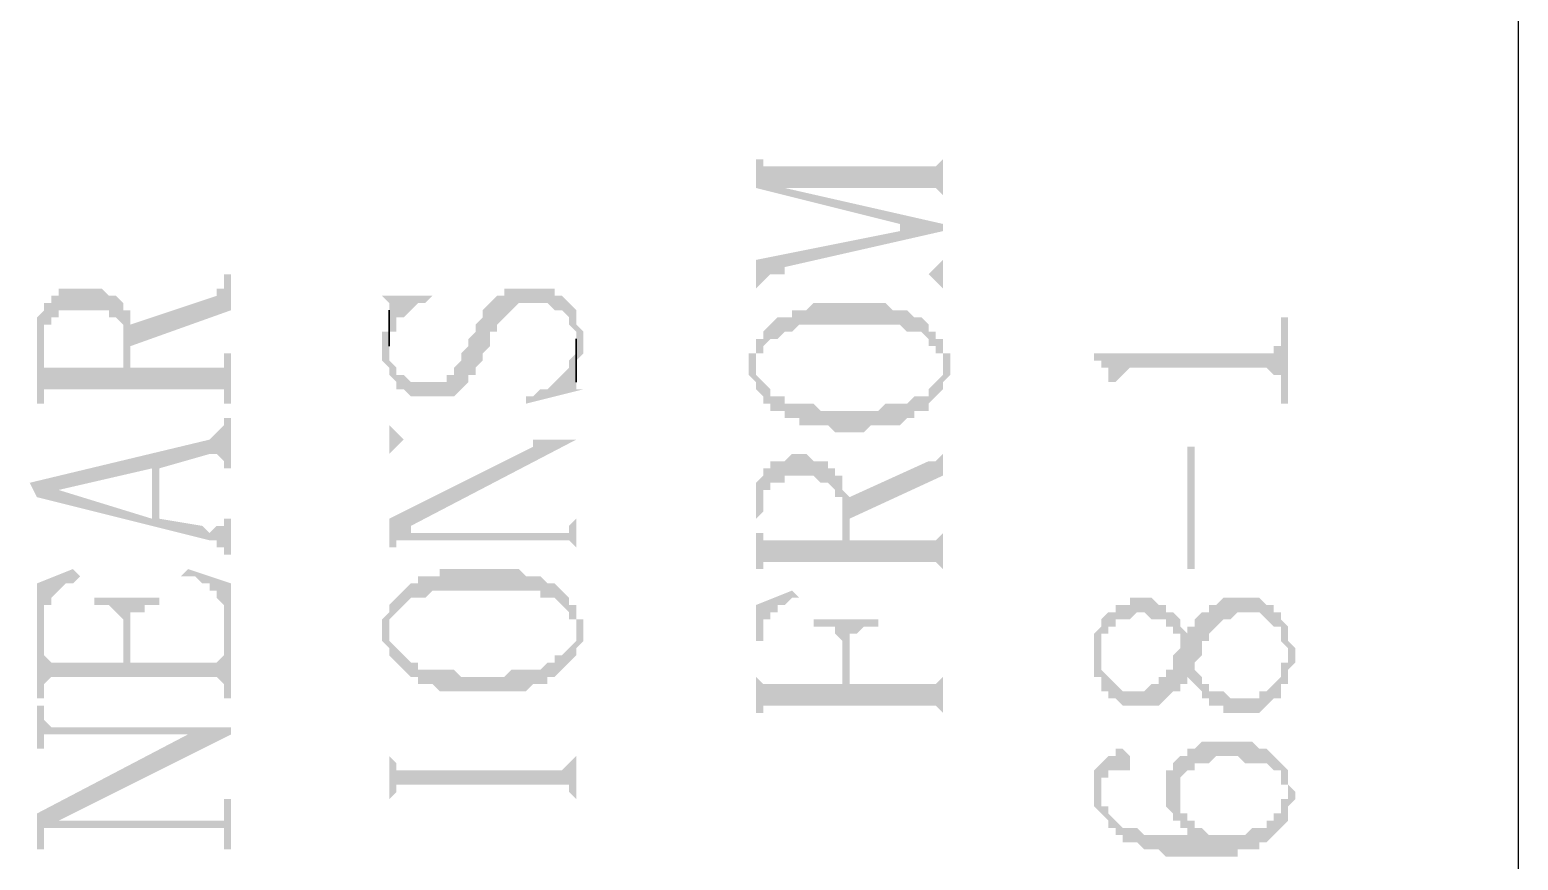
# Model space of a CAD drawing. Header units: millimetres. Extents: x 1167 to 2269, y 1197 to 1555.
# Drawn here: x 1419.46 to 1428.8, y 1469.38 to 1474.59 of the extents above; entities that cross this region are included whole.
import ezdxf

# ---------------------------------------------------------------- set-up
doc = ezdxf.new("R2010")
doc.units = ezdxf.units.MM

msp = doc.modelspace()

# ---------------------------------------------------------------- hatches: boundary and pattern name
at = {"transparency": 33554559}
for points in [[(1424.01649, 1473.82428), (1424.01649, 1473.59862), (1424.91914, 1473.37296), (1424.91914, 1473.32782), (1425.18993, 1473.32782), (1425.18993, 1473.37296), (1424.19702, 1473.59862), (1424.19702, 1473.59862), (1424.10676, 1473.73401), (1424.06163, 1473.73401), (1424.06163, 1473.77914), (1424.01649, 1473.77914)], [(1424.10676, 1473.73401), (1424.19702, 1473.59862), (1425.1448, 1473.59862), (1425.18993, 1473.55348), (1425.18993, 1473.50835), (1425.18993, 1473.82428), (1425.18993, 1473.77914), (1425.18993, 1473.77914), (1425.1448, 1473.73401), (1425.09967, 1473.73401)], [(1424.01649, 1473.14729), (1424.01649, 1472.96677), (1424.01649, 1472.96677), (1424.06163, 1473.0119), (1424.06163, 1473.0119), (1424.10676, 1473.05703), (1424.19702, 1473.10216), (1425.18993, 1473.32782), (1424.91914, 1473.32782)], [(1424.10676, 1473.05703), (1425.09967, 1473.05703), (1425.1448, 1473.0119), (1425.1448, 1473.0119), (1425.18993, 1472.96677), (1425.18993, 1473.14729), (1425.18993, 1473.14729), (1425.1448, 1473.10216), (1425.1448, 1473.10216), (1425.09967, 1473.05703), (1424.19702, 1473.05703), (1424.19702, 1473.10216)], [(1420.08999, 1472.7411), (1420.08999, 1472.60571), (1420.72184, 1472.83137), (1420.72184, 1473.05703), (1420.67671, 1473.05703), (1420.67671, 1473.0119), (1420.67671, 1472.96677), (1420.63158, 1472.96677), (1420.63158, 1472.92163)], [(1419.50328, 1472.65084), (1419.50328, 1472.24465), (1419.54841, 1472.24465), (1419.54841, 1472.65084), (1419.54841, 1472.7411), (1419.59354, 1472.7411), (1419.59354, 1472.78624), (1419.63867, 1472.78624), (1419.63867, 1472.83137), (1419.9546, 1472.83137), (1419.9546, 1472.78624), (1419.99973, 1472.78624), (1420.04486, 1472.7411), (1420.04486, 1472.69597), (1420.04486, 1472.47031), (1420.08999, 1472.83137), (1420.04486, 1472.83137), (1420.04486, 1472.8765), (1419.99973, 1472.92163), (1419.9546, 1472.92163), (1419.90947, 1472.96677), (1419.63867, 1472.96677), (1419.63867, 1472.92163), (1419.59354, 1472.92163), (1419.59354, 1472.8765), (1419.54841, 1472.8765), (1419.54841, 1472.83137), (1419.54841, 1472.83137), (1419.50328, 1472.78624), (1419.50328, 1472.7411), (1419.50328, 1472.69597)], [(1421.66962, 1472.60571), (1421.66962, 1472.51544), (1421.66962, 1472.51544), (1421.71475, 1472.47031), (1421.71475, 1472.42518), (1421.71475, 1472.42518), (1421.75988, 1472.38005), (1421.75988, 1472.33492), (1421.80502, 1472.33492), (1421.85015, 1472.28978), (1422.12094, 1472.28978), (1422.16607, 1472.33492), (1422.16607, 1472.33492), (1422.21121, 1472.38005), (1422.21121, 1472.42518), (1422.25634, 1472.42518), (1422.25634, 1472.47031), (1422.30147, 1472.51544), (1422.30147, 1472.56058), (1422.3466, 1472.60571), (1422.3466, 1472.69597), (1422.39173, 1472.69597), (1422.39173, 1472.7411), (1422.43687, 1472.78624), (1422.43687, 1472.78624), (1422.482, 1472.83137), (1422.482, 1472.83137), (1422.52713, 1472.8765), (1422.70766, 1472.8765), (1422.75279, 1472.83137), (1422.79792, 1472.83137), (1422.84306, 1472.78624), (1422.84306, 1472.7411), (1422.88819, 1472.69597), (1422.88819, 1472.47031), (1422.88819, 1472.51544), (1422.88819, 1472.51544), (1422.93332, 1472.56058), (1422.93332, 1472.65084), (1422.93332, 1472.69597), (1422.93332, 1472.69597), (1422.88819, 1472.7411), (1422.88819, 1472.83137), (1422.88819, 1472.83137), (1422.84306, 1472.8765), (1422.84306, 1472.8765), (1422.79792, 1472.92163), (1422.75279, 1472.92163), (1422.75279, 1472.96677), (1422.43687, 1472.96677), (1422.43687, 1472.92163), (1422.39173, 1472.92163), (1422.3466, 1472.8765), (1422.3466, 1472.8765), (1422.30147, 1472.83137), (1422.30147, 1472.78624), (1422.30147, 1472.78624), (1422.25634, 1472.7411), (1422.25634, 1472.69597), (1422.21121, 1472.65084), (1422.21121, 1472.60571), (1422.16607, 1472.56058), (1422.16607, 1472.51544), (1422.16607, 1472.51544), (1422.12094, 1472.47031), (1422.12094, 1472.42518), (1422.07581, 1472.42518), (1422.07581, 1472.38005), (1421.85015, 1472.38005), (1421.80502, 1472.42518), (1421.75988, 1472.42518), (1421.75988, 1472.47031), (1421.75988, 1472.47031), (1421.71475, 1472.51544), (1421.71475, 1472.78624), (1421.71475, 1472.69597), (1421.66962, 1472.69597), (1421.66962, 1472.65084)], [(1421.66962, 1472.92163), (1421.71475, 1472.8765), (1421.71475, 1472.69597), (1421.75988, 1472.69597), (1421.75988, 1472.78624), (1421.80502, 1472.78624), (1421.85015, 1472.83137), (1421.85015, 1472.83137), (1421.89528, 1472.8765), (1421.94041, 1472.8765), (1421.98555, 1472.92163), (1421.98555, 1472.92163)], [(1419.54841, 1472.28978), (1419.54841, 1472.33492), (1420.67671, 1472.33492), (1420.67671, 1472.24465), (1420.72184, 1472.24465), (1420.72184, 1472.56058), (1420.67671, 1472.56058), (1420.67671, 1472.51544), (1420.67671, 1472.47031), (1420.08999, 1472.47031), (1420.08999, 1472.7411), (1420.08999, 1472.83137), (1420.04486, 1472.47031), (1419.54841, 1472.47031), (1419.54841, 1472.60571)], [(1424.01649, 1472.65084), (1424.01649, 1472.47031), (1424.01649, 1472.56058), (1424.06163, 1472.56058), (1424.06163, 1472.60571), (1424.10676, 1472.65084), (1424.15189, 1472.65084), (1424.19702, 1472.69597), (1424.24215, 1472.69597), (1424.28729, 1472.7411), (1424.91914, 1472.7411), (1424.96427, 1472.69597), (1425.05453, 1472.69597), (1425.09967, 1472.65084), (1425.09967, 1472.60571), (1425.1448, 1472.60571), (1425.1448, 1472.56058), (1425.18993, 1472.56058), (1425.18993, 1472.47031), (1425.18993, 1472.65084), (1425.1448, 1472.65084), (1425.1448, 1472.69597), (1425.09967, 1472.69597), (1425.09967, 1472.7411), (1425.05453, 1472.78624), (1425.0094, 1472.78624), (1424.96427, 1472.83137), (1424.874, 1472.83137), (1424.82887, 1472.8765), (1424.37755, 1472.8765), (1424.33242, 1472.83137), (1424.24215, 1472.83137), (1424.24215, 1472.78624), (1424.15189, 1472.78624), (1424.10676, 1472.7411), (1424.10676, 1472.7411), (1424.06163, 1472.69597), (1424.06163, 1472.65084)], [(1426.13771, 1472.56058), (1426.13771, 1472.51544), (1426.18284, 1472.51544), (1426.18284, 1472.47031), (1426.22797, 1472.47031), (1426.22797, 1472.38005), (1426.2731, 1472.38005), (1426.2731, 1472.24465), (1426.2731, 1472.38005), (1426.31823, 1472.42518), (1426.31823, 1472.42518), (1426.36337, 1472.47031), (1427.22088, 1472.47031), (1427.26601, 1472.42518), (1427.31114, 1472.42518), (1427.31114, 1472.38005), (1427.31114, 1472.24465), (1427.35627, 1472.24465), (1427.35627, 1472.78624), (1427.31114, 1472.78624), (1427.31114, 1472.65084), (1427.31114, 1472.60571), (1427.26601, 1472.60571), (1427.26601, 1472.56058), (1427.22088, 1472.56058)], [(1423.97136, 1472.47031), (1423.97136, 1472.42518), (1423.97136, 1472.42518), (1424.01649, 1472.38005), (1424.01649, 1472.33492), (1424.01649, 1472.33492), (1424.06163, 1472.28978), (1424.06163, 1472.24465), (1424.10676, 1472.24465), (1424.10676, 1472.19952), (1424.19702, 1472.19952), (1424.19702, 1472.15439), (1424.28729, 1472.15439), (1424.28729, 1472.10925), (1424.46781, 1472.10925), (1424.51295, 1472.06412), (1424.69348, 1472.06412), (1424.73861, 1472.10925), (1424.91914, 1472.10925), (1424.96427, 1472.15439), (1425.0094, 1472.15439), (1425.0094, 1472.19952), (1425.09967, 1472.19952), (1425.09967, 1472.24465), (1425.1448, 1472.28978), (1425.1448, 1472.28978), (1425.18993, 1472.33492), (1425.18993, 1472.38005), (1425.23506, 1472.42518), (1425.23506, 1472.56058), (1425.18993, 1472.56058), (1425.18993, 1472.65084), (1425.18993, 1472.47031), (1425.18993, 1472.42518), (1425.18993, 1472.42518), (1425.1448, 1472.38005), (1425.1448, 1472.38005), (1425.09967, 1472.33492), (1425.09967, 1472.28978), (1425.0094, 1472.28978), (1424.96427, 1472.24465), (1424.82887, 1472.24465), (1424.78374, 1472.19952), (1424.42268, 1472.19952), (1424.37755, 1472.24465), (1424.19702, 1472.24465), (1424.19702, 1472.28978), (1424.10676, 1472.28978), (1424.10676, 1472.33492), (1424.06163, 1472.38005), (1424.06163, 1472.38005), (1424.01649, 1472.42518), (1424.01649, 1472.47031), (1424.01649, 1472.65084), (1424.01649, 1472.56058), (1423.97136, 1472.56058), (1423.97136, 1472.51544)], [(1422.57226, 1472.28978), (1422.57226, 1472.24465), (1422.93332, 1472.33492), (1422.88819, 1472.33492), (1422.88819, 1472.38005), (1422.88819, 1472.56058), (1422.84306, 1472.51544), (1422.84306, 1472.47031), (1422.79792, 1472.42518), (1422.79792, 1472.42518), (1422.75279, 1472.38005), (1422.75279, 1472.38005), (1422.70766, 1472.33492), (1422.66253, 1472.33492), (1422.6174, 1472.28978)], [(1419.45814, 1471.7482), (1419.50328, 1471.65793), (1419.63867, 1471.70307), (1420.22539, 1471.83846), (1420.22539, 1471.52254), (1420.27052, 1471.83846), (1420.58645, 1471.92873), (1420.63158, 1471.92873), (1420.67671, 1471.88359), (1420.67671, 1471.83846), (1420.72184, 1471.83846), (1420.72184, 1472.15439), (1420.67671, 1472.15439), (1420.67671, 1472.10925), (1420.67671, 1472.10925), (1420.63158, 1472.06412), (1420.63158, 1472.06412), (1420.58645, 1472.01899)], [(1421.71475, 1472.15439), (1421.71475, 1471.88359), (1421.71475, 1471.92873), (1421.75988, 1471.97386), (1421.75988, 1471.97386), (1421.80502, 1472.01899), (1422.6174, 1472.01899), (1422.6174, 1471.97386), (1422.88819, 1472.01899), (1421.80502, 1472.01899), (1421.75988, 1472.06412), (1421.75988, 1472.06412), (1421.71475, 1472.10925)], [(1421.71475, 1471.52254), (1421.71475, 1471.29688), (1421.71475, 1471.34201), (1421.75988, 1471.34201), (1421.75988, 1471.38714), (1421.80502, 1471.38714), (1421.85015, 1471.4774), (1422.88819, 1472.01899), (1422.6174, 1471.97386)], [(1424.01649, 1471.56767), (1424.01649, 1471.16148), (1424.01649, 1471.52254), (1424.06163, 1471.56767), (1424.06163, 1471.65793), (1424.06163, 1471.70307), (1424.10676, 1471.70307), (1424.10676, 1471.7482), (1424.19702, 1471.7482), (1424.19702, 1471.79333), (1424.37755, 1471.79333), (1424.42268, 1471.7482), (1424.46781, 1471.7482), (1424.51295, 1471.70307), (1424.51295, 1471.65793), (1424.55808, 1471.65793), (1424.55808, 1471.38714), (1424.55808, 1471.79333), (1424.51295, 1471.79333), (1424.51295, 1471.83846), (1424.46781, 1471.83846), (1424.46781, 1471.88359), (1424.37755, 1471.88359), (1424.33242, 1471.92873), (1424.24215, 1471.92873), (1424.19702, 1471.88359), (1424.10676, 1471.88359), (1424.10676, 1471.83846), (1424.06163, 1471.83846), (1424.06163, 1471.79333), (1424.06163, 1471.79333), (1424.01649, 1471.7482), (1424.01649, 1471.70307), (1424.01649, 1471.6128)], [(1424.60321, 1471.65793), (1424.60321, 1471.52254), (1425.18993, 1471.79333), (1425.18993, 1471.97386), (1425.18993, 1471.92873), (1425.18993, 1471.92873), (1425.1448, 1471.88359), (1425.09967, 1471.88359)], [(1426.76956, 1471.20661), (1426.76956, 1471.97386), (1426.72442, 1471.97386), (1426.72442, 1471.20661)], [(1419.50328, 1471.65793), (1420.58645, 1471.38714), (1420.63158, 1471.38714), (1420.63158, 1471.34201), (1420.67671, 1471.34201), (1420.67671, 1471.29688), (1420.72184, 1471.29688), (1420.72184, 1471.52254), (1420.67671, 1471.52254), (1420.67671, 1471.4774), (1420.63158, 1471.4774), (1420.58645, 1471.43227), (1420.58645, 1471.43227), (1420.54132, 1471.4774), (1420.27052, 1471.52254), (1420.27052, 1471.83846), (1420.22539, 1471.52254), (1419.63867, 1471.70307), (1419.63867, 1471.70307)], [(1424.01649, 1471.20661), (1424.06163, 1471.20661), (1424.06163, 1471.25174), (1425.1448, 1471.25174), (1425.18993, 1471.20661), (1425.18993, 1471.16148), (1425.18993, 1471.4774), (1425.18993, 1471.43227), (1425.18993, 1471.43227), (1425.1448, 1471.38714), (1424.60321, 1471.38714), (1424.60321, 1471.65793), (1424.60321, 1471.65793), (1424.55808, 1471.70307), (1424.55808, 1471.7482), (1424.55808, 1471.38714), (1424.06163, 1471.38714), (1424.06163, 1471.43227), (1424.01649, 1471.43227), (1424.01649, 1471.52254)], [(1421.80502, 1471.38714), (1422.84306, 1471.38714), (1422.88819, 1471.34201), (1422.88819, 1471.29688), (1422.88819, 1471.56767), (1422.88819, 1471.52254), (1422.84306, 1471.4774), (1422.84306, 1471.43227), (1421.85015, 1471.43227), (1421.85015, 1471.4774)], [(1419.50328, 1471.11635), (1419.50328, 1470.39423), (1419.54841, 1470.39423), (1419.54841, 1470.89069), (1419.54841, 1470.98095), (1419.59354, 1470.98095), (1419.59354, 1471.02608), (1419.59354, 1471.02608), (1419.63867, 1471.07121), (1419.63867, 1471.07121), (1419.6838, 1471.11635), (1419.72894, 1471.11635), (1419.77407, 1471.16148), (1419.72894, 1471.20661)], [(1420.40592, 1471.16148), (1420.49618, 1471.16148), (1420.54132, 1471.11635), (1420.58645, 1471.11635), (1420.58645, 1471.07121), (1420.63158, 1471.07121), (1420.63158, 1471.02608), (1420.63158, 1471.02608), (1420.67671, 1470.98095), (1420.67671, 1470.89069), (1420.67671, 1470.39423), (1420.72184, 1470.39423), (1420.72184, 1471.11635), (1420.45105, 1471.20661)], [(1421.71475, 1470.98095), (1421.71475, 1470.80042), (1421.71475, 1470.89069), (1421.75988, 1470.93582), (1421.75988, 1470.93582), (1421.80502, 1470.98095), (1421.80502, 1470.98095), (1421.85015, 1471.02608), (1421.94041, 1471.02608), (1421.98555, 1471.07121), (1422.66253, 1471.07121), (1422.66253, 1471.02608), (1422.75279, 1471.02608), (1422.79792, 1470.98095), (1422.79792, 1470.98095), (1422.84306, 1470.93582), (1422.84306, 1470.89069), (1422.88819, 1470.89069), (1422.88819, 1470.80042), (1422.88819, 1470.98095), (1422.84306, 1470.98095), (1422.84306, 1471.02608), (1422.79792, 1471.07121), (1422.79792, 1471.07121), (1422.75279, 1471.11635), (1422.70766, 1471.11635), (1422.66253, 1471.16148), (1422.57226, 1471.16148), (1422.52713, 1471.20661), (1422.03068, 1471.20661), (1422.03068, 1471.16148), (1421.89528, 1471.16148), (1421.89528, 1471.11635), (1421.85015, 1471.11635), (1421.80502, 1471.07121), (1421.80502, 1471.07121), (1421.75988, 1471.02608), (1421.75988, 1471.02608)], [(1424.01649, 1470.98095), (1424.01649, 1470.25884), (1424.01649, 1470.75529), (1424.06163, 1470.75529), (1424.06163, 1470.89069), (1424.10676, 1470.89069), (1424.10676, 1470.93582), (1424.15189, 1470.93582), (1424.15189, 1470.98095), (1424.19702, 1470.98095), (1424.24215, 1471.02608), (1424.28729, 1471.02608), (1424.24215, 1471.07121)], [(1419.86433, 1471.02608), (1419.86433, 1470.98095), (1419.9546, 1470.98095), (1419.99973, 1470.93582), (1419.99973, 1470.93582), (1420.04486, 1470.89069), (1420.04486, 1470.61989), (1420.08999, 1470.84555), (1420.08999, 1470.93582), (1420.18026, 1470.93582), (1420.18026, 1470.98095), (1420.27052, 1470.98095), (1420.27052, 1471.02608)], [(1421.66962, 1470.80042), (1421.66962, 1470.75529), (1421.71475, 1470.71016), (1421.71475, 1470.66503), (1421.75988, 1470.61989), (1421.75988, 1470.61989), (1421.80502, 1470.57476), (1421.80502, 1470.57476), (1421.85015, 1470.52963), (1421.89528, 1470.52963), (1421.89528, 1470.4845), (1421.98555, 1470.4845), (1422.03068, 1470.43936), (1422.57226, 1470.43936), (1422.6174, 1470.4845), (1422.70766, 1470.4845), (1422.70766, 1470.52963), (1422.75279, 1470.52963), (1422.79792, 1470.57476), (1422.79792, 1470.57476), (1422.84306, 1470.61989), (1422.84306, 1470.61989), (1422.88819, 1470.66503), (1422.88819, 1470.71016), (1422.88819, 1470.71016), (1422.93332, 1470.75529), (1422.93332, 1470.80042), (1422.93332, 1470.89069), (1422.88819, 1470.89069), (1422.88819, 1470.98095), (1422.88819, 1470.80042), (1422.88819, 1470.75529), (1422.84306, 1470.71016), (1422.84306, 1470.71016), (1422.79792, 1470.66503), (1422.75279, 1470.66503), (1422.75279, 1470.61989), (1422.70766, 1470.61989), (1422.66253, 1470.57476), (1422.482, 1470.57476), (1422.43687, 1470.52963), (1422.16607, 1470.52963), (1422.12094, 1470.57476), (1421.89528, 1470.57476), (1421.89528, 1470.61989), (1421.85015, 1470.61989), (1421.80502, 1470.66503), (1421.80502, 1470.66503), (1421.75988, 1470.71016), (1421.75988, 1470.71016), (1421.71475, 1470.75529), (1421.71475, 1470.80042), (1421.71475, 1470.98095), (1421.71475, 1470.93582), (1421.71475, 1470.93582), (1421.66962, 1470.89069), (1421.66962, 1470.84555)], [(1426.13771, 1470.66503), (1426.13771, 1470.52963), (1426.18284, 1470.52963), (1426.18284, 1470.43936), (1426.22797, 1470.43936), (1426.22797, 1470.39423), (1426.2731, 1470.39423), (1426.31823, 1470.3491), (1426.54389, 1470.3491), (1426.58903, 1470.39423), (1426.58903, 1470.39423), (1426.63416, 1470.43936), (1426.67929, 1470.43936), (1426.67929, 1470.4845), (1426.72442, 1470.4845), (1426.72442, 1470.52963), (1426.72442, 1470.52963), (1426.76956, 1470.4845), (1426.76956, 1470.61989), (1426.76956, 1470.61989), (1426.81469, 1470.66503), (1426.81469, 1470.75529), (1426.85982, 1470.75529), (1426.85982, 1470.80042), (1426.90495, 1470.84555), (1426.90495, 1470.84555), (1426.95008, 1470.89069), (1426.99522, 1470.89069), (1427.04035, 1470.93582), (1427.17575, 1470.93582), (1427.22088, 1470.89069), (1427.22088, 1470.89069), (1427.26601, 1470.84555), (1427.31114, 1470.84555), (1427.31114, 1470.80042), (1427.31114, 1470.75529), (1427.35627, 1470.71016), (1427.35627, 1470.4845), (1427.35627, 1470.57476), (1427.35627, 1470.57476), (1427.40141, 1470.61989), (1427.40141, 1470.71016), (1427.35627, 1470.75529), (1427.35627, 1470.80042), (1427.35627, 1470.84555), (1427.31114, 1470.89069), (1427.31114, 1470.93582), (1427.26601, 1470.93582), (1427.26601, 1470.98095), (1427.22088, 1470.98095), (1427.17575, 1471.02608), (1426.95008, 1471.02608), (1426.90495, 1470.98095), (1426.85982, 1470.98095), (1426.85982, 1470.93582), (1426.81469, 1470.93582), (1426.76956, 1470.89069), (1426.76956, 1470.84555), (1426.72442, 1470.84555), (1426.72442, 1470.80042), (1426.72442, 1470.80042), (1426.67929, 1470.84555), (1426.67929, 1470.75529), (1426.67929, 1470.71016), (1426.63416, 1470.66503), (1426.63416, 1470.57476), (1426.58903, 1470.57476), (1426.58903, 1470.52963), (1426.54389, 1470.52963), (1426.54389, 1470.4845), (1426.49876, 1470.4845), (1426.45363, 1470.43936), (1426.31823, 1470.43936), (1426.2731, 1470.4845), (1426.2731, 1470.4845), (1426.22797, 1470.52963), (1426.22797, 1470.52963), (1426.18284, 1470.57476), (1426.18284, 1470.61989), (1426.18284, 1470.84555), (1426.18284, 1470.84555), (1426.13771, 1470.80042), (1426.13771, 1470.71016)], [(1426.18284, 1470.84555), (1426.18284, 1470.66503), (1426.18284, 1470.80042), (1426.22797, 1470.80042), (1426.22797, 1470.84555), (1426.2731, 1470.84555), (1426.2731, 1470.89069), (1426.36337, 1470.89069), (1426.4085, 1470.93582), (1426.45363, 1470.93582), (1426.49876, 1470.89069), (1426.58903, 1470.89069), (1426.58903, 1470.84555), (1426.63416, 1470.84555), (1426.63416, 1470.80042), (1426.67929, 1470.80042), (1426.67929, 1470.75529), (1426.67929, 1470.84555), (1426.67929, 1470.89069), (1426.63416, 1470.93582), (1426.58903, 1470.93582), (1426.58903, 1470.98095), (1426.54389, 1470.98095), (1426.49876, 1471.02608), (1426.36337, 1471.02608), (1426.36337, 1470.98095), (1426.2731, 1470.98095), (1426.2731, 1470.93582), (1426.22797, 1470.93582), (1426.18284, 1470.89069)], [(1419.54841, 1470.43936), (1419.54841, 1470.4845), (1419.54841, 1470.4845), (1419.59354, 1470.52963), (1420.63158, 1470.52963), (1420.67671, 1470.4845), (1420.67671, 1470.43936), (1420.67671, 1470.71016), (1420.67671, 1470.66503), (1420.67671, 1470.66503), (1420.63158, 1470.61989), (1420.08999, 1470.61989), (1420.08999, 1470.84555), (1420.04486, 1470.61989), (1419.59354, 1470.61989), (1419.54841, 1470.66503), (1419.54841, 1470.89069)], [(1424.37755, 1470.89069), (1424.37755, 1470.84555), (1424.51295, 1470.84555), (1424.51295, 1470.80042), (1424.51295, 1470.80042), (1424.55808, 1470.75529), (1424.55808, 1470.4845), (1424.60321, 1470.71016), (1424.60321, 1470.80042), (1424.64834, 1470.80042), (1424.69348, 1470.84555), (1424.78374, 1470.84555), (1424.78374, 1470.89069)], [(1424.01649, 1470.30397), (1424.06163, 1470.30397), (1424.06163, 1470.3491), (1425.1448, 1470.3491), (1425.18993, 1470.30397), (1425.18993, 1470.25884), (1425.18993, 1470.57476), (1425.18993, 1470.52963), (1425.18993, 1470.52963), (1425.1448, 1470.4845), (1424.60321, 1470.4845), (1424.60321, 1470.71016), (1424.55808, 1470.4845), (1424.06163, 1470.4845), (1424.01649, 1470.52963), (1424.01649, 1470.71016)], [(1426.76956, 1470.4845), (1426.76956, 1470.4845), (1426.81469, 1470.43936), (1426.81469, 1470.39423), (1426.85982, 1470.39423), (1426.85982, 1470.3491), (1426.95008, 1470.3491), (1426.95008, 1470.30397), (1427.17575, 1470.30397), (1427.22088, 1470.3491), (1427.22088, 1470.3491), (1427.26601, 1470.39423), (1427.31114, 1470.39423), (1427.31114, 1470.4845), (1427.35627, 1470.4845), (1427.35627, 1470.66503), (1427.35627, 1470.61989), (1427.31114, 1470.61989), (1427.31114, 1470.52963), (1427.31114, 1470.52963), (1427.26601, 1470.4845), (1427.26601, 1470.4845), (1427.22088, 1470.43936), (1427.17575, 1470.43936), (1427.17575, 1470.39423), (1426.99522, 1470.39423), (1426.95008, 1470.43936), (1426.85982, 1470.43936), (1426.85982, 1470.4845), (1426.81469, 1470.4845), (1426.81469, 1470.52963), (1426.76956, 1470.57476), (1426.76956, 1470.57476)], [(1419.50328, 1470.3491), (1419.50328, 1470.07831), (1419.54841, 1470.07831), (1419.54841, 1470.12344), (1419.54841, 1470.16857), (1420.72184, 1470.16857), (1420.72184, 1470.2137), (1419.59354, 1470.2137), (1419.54841, 1470.25884), (1419.54841, 1470.3491)], [(1419.50328, 1469.67212), (1419.50328, 1469.44646), (1419.54841, 1469.44646), (1419.54841, 1469.58185), (1419.59354, 1469.58185), (1419.63867, 1469.62699), (1420.72184, 1470.16857), (1420.45105, 1470.16857)], [(1421.71475, 1470.16857), (1421.71475, 1469.62699), (1421.71475, 1469.76238), (1421.75988, 1469.80751), (1421.75988, 1469.85265), (1422.84306, 1469.85265), (1422.84306, 1469.80751), (1422.84306, 1469.80751), (1422.88819, 1469.76238), (1422.88819, 1469.62699), (1422.88819, 1470.16857), (1422.88819, 1470.03317), (1422.84306, 1469.98804), (1422.84306, 1469.98804), (1422.79792, 1469.94291), (1421.75988, 1469.94291), (1421.75988, 1469.98804), (1421.75988, 1469.98804), (1421.71475, 1470.03317)], [(1426.58903, 1469.80751), (1426.58903, 1469.71725), (1426.63416, 1469.67212), (1426.63416, 1469.62699), (1426.67929, 1469.62699), (1426.67929, 1469.85265), (1426.67929, 1469.89778), (1426.72442, 1469.94291), (1426.76956, 1469.94291), (1426.76956, 1469.98804), (1426.85982, 1469.98804), (1426.90495, 1470.03317), (1427.04035, 1470.03317), (1427.08548, 1469.98804), (1427.22088, 1469.98804), (1427.26601, 1469.94291), (1427.31114, 1469.94291), (1427.31114, 1469.85265), (1427.35627, 1469.85265), (1427.35627, 1469.62699), (1427.35627, 1469.71725), (1427.40141, 1469.76238), (1427.40141, 1469.80751), (1427.40141, 1469.80751), (1427.35627, 1469.85265), (1427.35627, 1469.89778), (1427.35627, 1469.94291), (1427.31114, 1469.98804), (1427.31114, 1469.98804), (1427.26601, 1470.03317), (1427.26601, 1470.03317), (1427.22088, 1470.07831), (1427.17575, 1470.07831), (1427.13061, 1470.12344), (1426.81469, 1470.12344), (1426.76956, 1470.07831), (1426.72442, 1470.07831), (1426.72442, 1470.03317), (1426.67929, 1470.03317), (1426.63416, 1469.98804), (1426.63416, 1469.94291), (1426.58903, 1469.94291), (1426.58903, 1469.85265)], [(1426.18284, 1469.98804), (1426.18284, 1469.80751), (1426.18284, 1469.89778), (1426.22797, 1469.89778), (1426.22797, 1469.94291), (1426.36337, 1469.94291), (1426.36337, 1470.03317), (1426.36337, 1470.03317), (1426.31823, 1470.07831), (1426.2731, 1470.07831), (1426.2731, 1470.03317), (1426.22797, 1470.03317)], [(1426.13771, 1469.85265), (1426.13771, 1469.76238), (1426.13771, 1469.71725), (1426.18284, 1469.67212), (1426.18284, 1469.67212), (1426.22797, 1469.62699), (1426.22797, 1469.58185), (1426.2731, 1469.58185), (1426.2731, 1469.53672), (1426.31823, 1469.53672), (1426.31823, 1469.49159), (1426.4085, 1469.49159), (1426.45363, 1469.44646), (1426.54389, 1469.44646), (1426.58903, 1469.40132), (1427.04035, 1469.40132), (1427.04035, 1469.44646), (1427.17575, 1469.44646), (1427.17575, 1469.49159), (1427.22088, 1469.49159), (1427.26601, 1469.53672), (1427.26601, 1469.53672), (1427.31114, 1469.58185), (1427.31114, 1469.58185), (1427.35627, 1469.62699), (1427.35627, 1469.80751), (1427.35627, 1469.76238), (1427.31114, 1469.76238), (1427.31114, 1469.67212), (1427.26601, 1469.67212), (1427.26601, 1469.62699), (1427.22088, 1469.62699), (1427.22088, 1469.58185), (1427.13061, 1469.58185), (1427.08548, 1469.53672), (1426.85982, 1469.53672), (1426.81469, 1469.58185), (1426.76956, 1469.53672), (1426.45363, 1469.53672), (1426.4085, 1469.58185), (1426.31823, 1469.58185), (1426.2731, 1469.62699), (1426.2731, 1469.62699), (1426.22797, 1469.67212), (1426.22797, 1469.71725), (1426.18284, 1469.71725), (1426.18284, 1469.80751), (1426.18284, 1469.98804), (1426.13771, 1469.94291), (1426.13771, 1469.89778), (1426.13771, 1469.89778)], [(1419.59354, 1469.58185), (1420.67671, 1469.58185), (1420.67671, 1469.53672), (1420.67671, 1469.44646), (1420.72184, 1469.44646), (1420.72184, 1469.76238), (1420.67671, 1469.76238), (1420.67671, 1469.67212), (1420.67671, 1469.62699), (1419.63867, 1469.62699)], [(1426.67929, 1469.62699), (1426.67929, 1469.58185), (1426.72442, 1469.58185), (1426.72442, 1469.53672), (1426.76956, 1469.53672), (1426.81469, 1469.58185), (1426.76956, 1469.58185), (1426.76956, 1469.62699), (1426.72442, 1469.62699), (1426.72442, 1469.67212), (1426.67929, 1469.67212), (1426.67929, 1469.71725), (1426.67929, 1469.80751)]]:
    msp.add_hatch(color=256, dxfattribs=at).paths.add_polyline_path(points)

# ---------------------------------------------------------------- linework, layer by layer
msp.add_lwpolyline([(1428.8005, 1549.22789), (1428.8005, 1262.48694)])
for points in [[(1421.71475, 1472.78624), (1421.71475, 1472.60571), (1421.71475, 1472.83137), (1421.71475, 1472.83137)], [(1422.88819, 1472.56058), (1422.88819, 1472.38005), (1422.88819, 1472.65084), (1422.88819, 1472.60571)]]:
    msp.add_lwpolyline(points, close=True)

doc.saveas('drawing.dxf')
